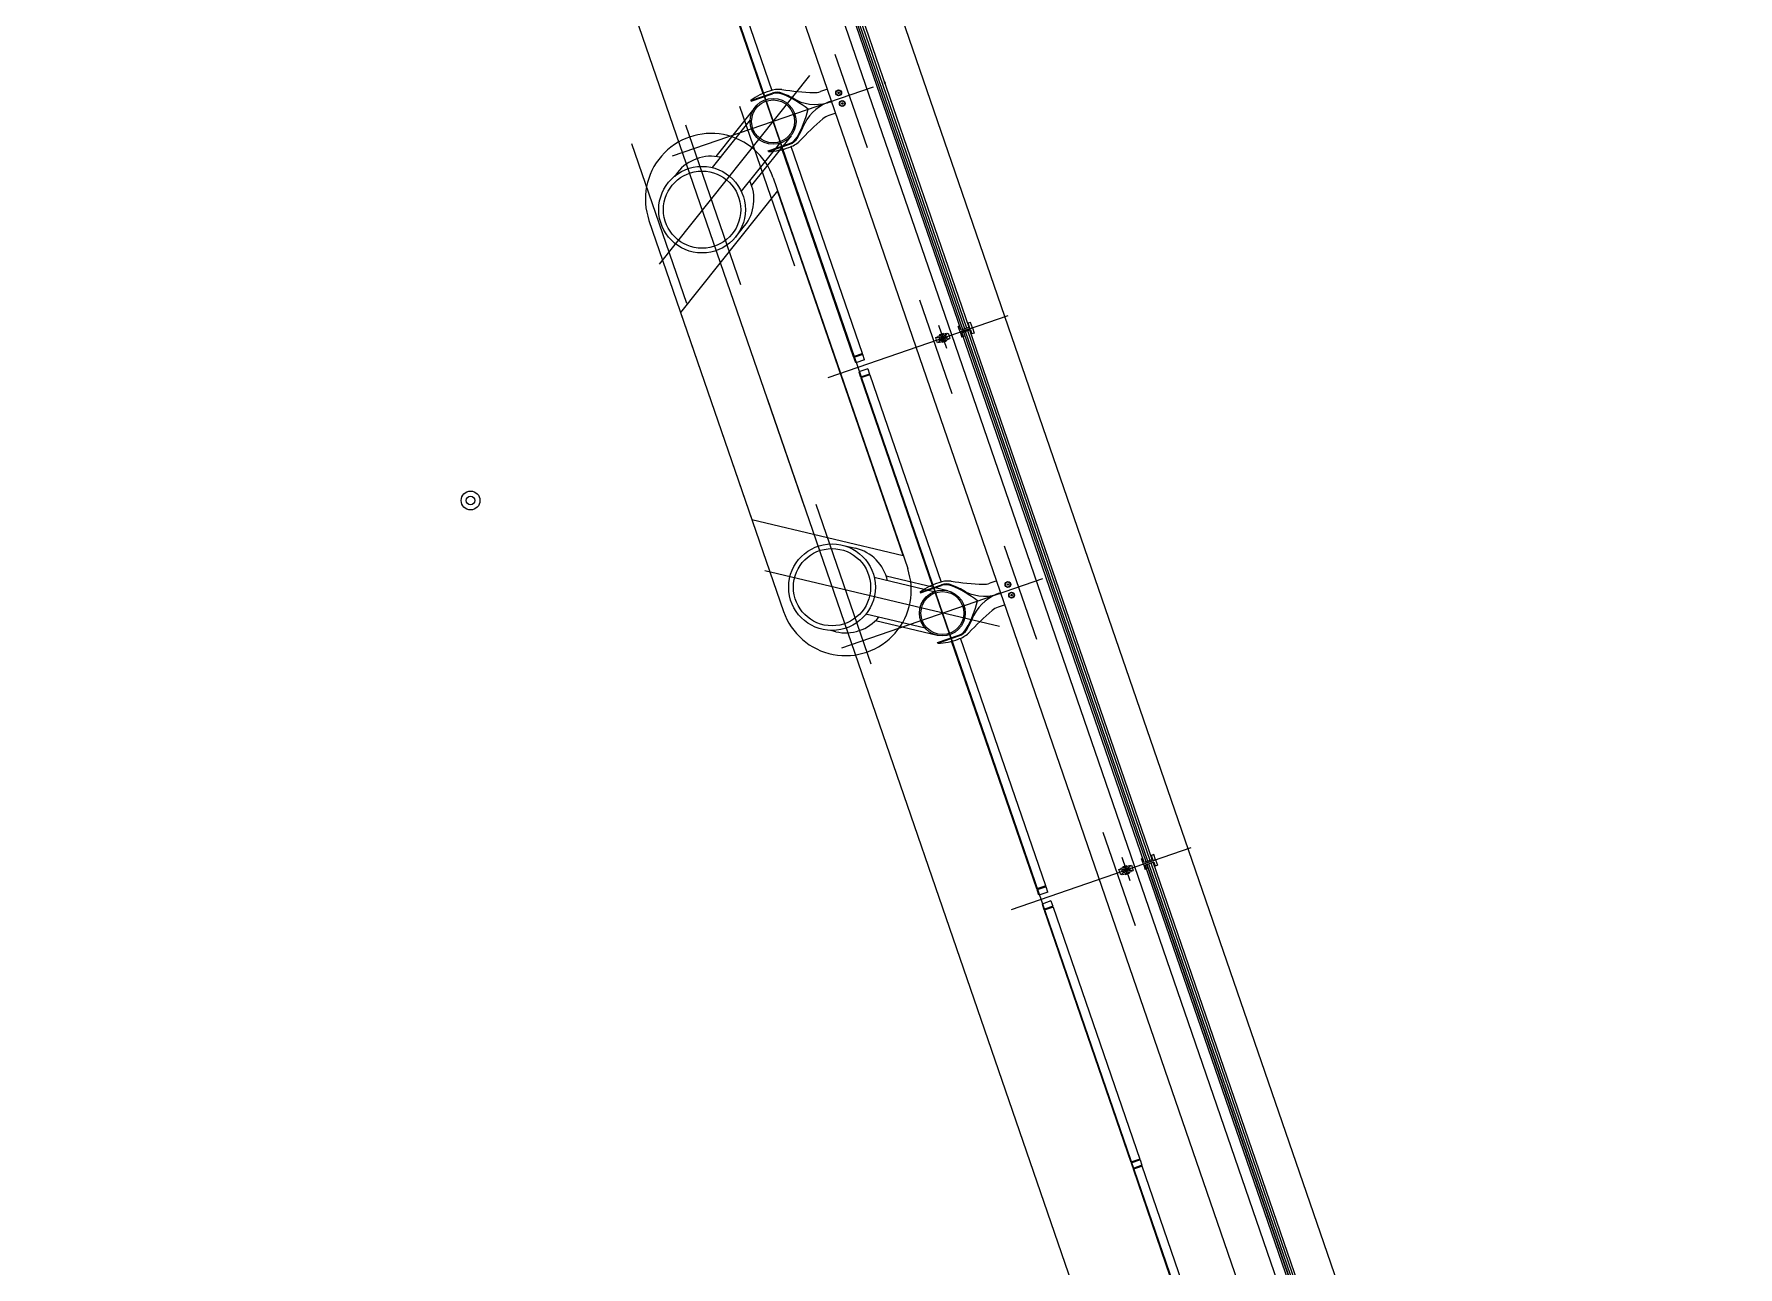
# Model space of a CAD drawing. Extents: x 809487 to 809680, y 818779 to 819225.
# Drawn here: x 809639.32 to 809648.4, y 818879.54 to 818886.11 of the extents above; entities that cross this region are included whole.
import ezdxf

# ---------------------------------------------------------------- set-up
doc = ezdxf.new("R2010")
doc.units = 0
for name, color, linetype in [('F-RC', 7, 'Continuous'), ('MAJ214__', 7, 'Continuous'), ('MAJ270__', 7, 'Continuous'), ('MAJ292__', 7, 'Continuous'), ('MAJ314__', 7, 'Continuous')]:
    doc.layers.add(name, color=color, linetype=linetype)

msp = doc.modelspace()

# ---------------------------------------------------------------- linework, layer by layer
at = {"layer": 'F-RC'}
for p, q in [((809642.7517, 818887.1184), (809643.2062, 818885.7983)), ((809642.799, 818887.1347), (809643.2534, 818885.815)), ((809643.6893, 818884.3953), (809643.3092, 818885.4994)), ((809643.7366, 818884.4116), (809643.3566, 818885.5153)), ((809643.7366, 818884.4116), (809643.6893, 818884.3953)), ((809643.7382, 818884.4069), (809643.691, 818884.3906)), ((809643.7007, 818884.3622), (809643.691, 818884.3906)), ((809643.6928, 818884.3913), (809643.6912, 818884.396)), ((809643.748, 818884.3785), (809643.7007, 818884.3622)), ((809643.7363, 818884.4062), (809643.7347, 818884.411)), ((809643.748, 818884.3785), (809643.7382, 818884.4069)), ((809643.7643, 818884.3312), (809643.717, 818884.315)), ((809643.717, 818884.315), (809643.7268, 818884.2866)), ((809643.774, 818884.3029), (809643.7268, 818884.2866)), ((809643.7757, 818884.2981), (809643.7284, 818884.2819)), ((809643.7284, 818884.2819), (809644.1086, 818883.1778)), ((809643.7287, 818884.2872), (809643.7303, 818884.2825)), ((809643.7643, 818884.3312), (809643.774, 818884.3029)), ((809643.7722, 818884.3022), (809643.7738, 818884.2975)), ((809643.7757, 818884.2981), (809644.1557, 818883.1945)), ((809644.7133, 818881.5751), (809644.2589, 818882.8948)), ((809644.666, 818881.5588), (809644.2115, 818882.8789)), ((809644.7133, 818881.5751), (809644.666, 818881.5588)), ((809644.7149, 818881.5703), (809644.6677, 818881.554)), ((809644.6774, 818881.5257), (809644.6677, 818881.554)), ((809644.6696, 818881.5547), (809644.6679, 818881.5594)), ((809644.7247, 818881.542), (809644.6774, 818881.5257)), ((809644.713, 818881.5697), (809644.7114, 818881.5744)), ((809644.7247, 818881.542), (809644.7149, 818881.5703)), ((809644.741, 818881.4947), (809644.6937, 818881.4784)), ((809644.6937, 818881.4784), (809644.7035, 818881.45)), ((809644.7507, 818881.4663), (809644.7035, 818881.45)), ((809644.7524, 818881.4616), (809644.7051, 818881.4453)), ((809644.7051, 818881.4453), (809645.1674, 818880.1027)), ((809644.7054, 818881.4507), (809644.707, 818881.446)), ((809644.741, 818881.4947), (809644.7507, 818881.4663)), ((809644.7489, 818881.4657), (809644.7505, 818881.4609)), ((809644.7524, 818881.4616), (809645.2147, 818880.119)), ((809645.2147, 818880.119), (809645.1674, 818880.1027)), ((809645.2163, 818880.1142), (809645.169, 818880.0979)), ((809645.169, 818880.0979), (809645.1788, 818880.0696)), ((809645.1693, 818880.1033), (809645.1709, 818880.0986)), ((809645.2261, 818880.0859), (809645.1788, 818880.0696)), ((809645.2081, 818880.0744), (809645.1804, 818880.0649)), ((809645.2277, 818880.0811), (809645.2081, 818880.0744)), ((809645.2128, 818880.1183), (809645.2144, 818880.1136)), ((809645.2163, 818880.1142), (809645.2261, 818880.0859)), ((809645.2242, 818880.0852), (809645.2258, 818880.0805)), ((809645.6579, 818878.8316), (809645.2277, 818880.0811)), ((809645.6108, 818878.8149), (809645.1804, 818880.0649)), ((809645.1807, 818880.0702), (809645.1823, 818880.0655))]:
    msp.add_line(p, q, dxfattribs=at)
at = {"layer": 'MAJ214__'}
for p, q in [((809644.2124, 818884.512), (809642.2606, 818890.1803)), ((809644.2714, 818884.5402), (809643.2996, 818887.3626)), ((809644.2721, 818884.5405), (809643.3003, 818887.3628)), ((809644.2816, 818884.5437), (809643.3098, 818887.3661)), ((809644.2929, 818884.5476), (809643.3211, 818887.37)), ((809645.2481, 818881.7037), (809644.2763, 818884.526)), ((809645.2488, 818881.7039), (809644.277, 818884.5263)), ((809645.2583, 818881.7072), (809644.2865, 818884.5295)), ((809645.2696, 818881.7111), (809644.2978, 818884.5335)), ((809644.1271, 818884.4985), (809644.1375, 818884.5021)), ((809644.132, 818884.4843), (809644.1271, 818884.4985)), ((809644.1369, 818884.4701), (809644.132, 818884.4843)), ((809644.1473, 818884.4737), (809644.1369, 818884.4701)), ((809644.1818, 818884.5186), (809644.1378, 818884.5035)), ((809644.1391, 818884.496), (809644.1467, 818884.4986)), ((809644.1524, 818884.4821), (809644.1448, 818884.4795)), ((809644.1469, 818884.4987), (809644.1777, 818884.5093)), ((809644.1476, 818884.5111), (809644.1693, 818884.5186)), ((809644.1482, 818884.5124), (809644.1476, 818884.5111)), ((809644.1476, 818884.5111), (809644.1486, 818884.5082)), ((809644.1681, 818884.5192), (809644.1482, 818884.5124)), ((809644.1486, 818884.5082), (809644.1703, 818884.5157)), ((809644.1509, 818884.5091), (809644.1506, 818884.5084)), ((809644.1508, 818884.508), (809644.1506, 818884.5084)), ((809644.1526, 818884.4821), (809644.1834, 818884.4927)), ((809644.1815, 818884.4831), (809644.1598, 818884.4756)), ((809644.1598, 818884.4756), (809644.1608, 818884.4728)), ((809644.1825, 818884.4803), (809644.1608, 818884.4728)), ((809644.162, 818884.4722), (809644.1608, 818884.4728)), ((809644.1617, 818884.4763), (809644.1614, 818884.4772)), ((809644.162, 818884.4722), (809644.1819, 818884.479)), ((809644.168, 818884.5149), (809644.1686, 818884.5146)), ((809644.1681, 818884.5192), (809644.1693, 818884.5186)), ((809644.1687, 818884.5141), (809644.1686, 818884.5146)), ((809644.1693, 818884.5186), (809644.1703, 818884.5157)), ((809644.1853, 818884.5119), (809644.1777, 818884.5093)), ((809644.1797, 818884.4825), (809644.1793, 818884.4834)), ((809644.1815, 818884.4831), (809644.1825, 818884.4803)), ((809644.1819, 818884.479), (809644.1825, 818884.4803)), ((809644.1828, 818884.5177), (809644.1933, 818884.5213)), ((809644.1926, 818884.4893), (809644.203, 818884.4929)), ((809644.1933, 818884.5213), (809644.1981, 818884.5071)), ((809644.1981, 818884.5071), (809644.203, 818884.4929)), ((809646.1641, 818878.8436), (809644.2124, 818884.512)), ((809645.1038, 818881.6619), (809645.1142, 818881.6655)), ((809645.1136, 818881.6336), (809645.1038, 818881.6619)), ((809645.124, 818881.6371), (809645.1136, 818881.6336)), ((809645.1585, 818881.6821), (809645.1145, 818881.6669)), ((809645.1159, 818881.6595), (809645.1234, 818881.6621)), ((809645.1291, 818881.6455), (809645.1215, 818881.6429)), ((809645.1236, 818881.6621), (809645.1544, 818881.6727)), ((809645.1243, 818881.6745), (809645.146, 818881.682)), ((809645.1249, 818881.6758), (809645.1243, 818881.6745)), ((809645.1243, 818881.6745), (809645.1253, 818881.6717)), ((809645.1448, 818881.6826), (809645.1249, 818881.6758)), ((809645.1253, 818881.6717), (809645.147, 818881.6792)), ((809645.1276, 818881.6725), (809645.1273, 818881.6719)), ((809645.1275, 818881.6714), (809645.1273, 818881.6719)), ((809645.1293, 818881.6456), (809645.1601, 818881.6562)), ((809645.1583, 818881.6466), (809645.1365, 818881.6391)), ((809645.1365, 818881.6391), (809645.1375, 818881.6362)), ((809645.1592, 818881.6437), (809645.1375, 818881.6362)), ((809645.1388, 818881.6356), (809645.1375, 818881.6362)), ((809645.1384, 818881.6397), (809645.1381, 818881.6407)), ((809645.1388, 818881.6356), (809645.1586, 818881.6425)), ((809645.1447, 818881.6784), (809645.1453, 818881.6781)), ((809645.1448, 818881.6826), (809645.146, 818881.682)), ((809645.1455, 818881.6776), (809645.1453, 818881.6781)), ((809645.146, 818881.682), (809645.147, 818881.6792)), ((809645.162, 818881.6753), (809645.1544, 818881.6727)), ((809645.1564, 818881.6459), (809645.156, 818881.6469)), ((809645.1583, 818881.6466), (809645.1592, 818881.6437)), ((809645.1586, 818881.6425), (809645.1592, 818881.6437)), ((809645.1596, 818881.6811), (809645.17, 818881.6847)), ((809645.1693, 818881.6527), (809645.1797, 818881.6563)), ((809645.17, 818881.6847), (809645.1797, 818881.6563)), ((809646.2248, 818878.8671), (809645.253, 818881.6895)), ((809646.2255, 818878.8674), (809645.2537, 818881.6897)), ((809646.235, 818878.8706), (809645.2632, 818881.693)), ((809646.2463, 818878.8745), (809645.2745, 818881.6969))]:
    msp.add_line(p, q, dxfattribs=at)
for points in [[(809643.142, 818885.7614), (809643.2548, 818885.8003)], [(809643.2358, 818885.4889), (809643.3487, 818885.5278)], [(809644.1484, 818884.4727), (809644.1923, 818884.4879)], [(809644.0443, 818883.1409), (809644.1571, 818883.1797)], [(809644.1382, 818882.8684), (809644.251, 818882.9073)], [(809645.1251, 818881.6362), (809645.169, 818881.6513)]]:
    msp.add_lwpolyline(points, dxfattribs=at)
for centre, radius in [((809643.6096, 818885.8017), 0.0155), ((809643.6096, 818885.8017), 0.0135), ((809643.6096, 818885.8017), 0.0042), ((809643.6291, 818885.745), 0.0155), ((809643.6291, 818885.745), 0.0135), ((809643.6291, 818885.745), 0.0042), ((809644.5119, 818883.1812), 0.0155), ((809644.5119, 818883.1812), 0.0135), ((809644.5119, 818883.1812), 0.0042), ((809644.5314, 818883.1245), 0.0155), ((809644.5314, 818883.1245), 0.0135), ((809644.5314, 818883.1245), 0.0042), ((809645.1418, 818881.6591), 0.006)]:
    msp.add_circle(centre, radius, dxfattribs=at)
for centre, radius, start, end in [((809643.2806, 818885.7254), 0.0792, 68.03764, 109), ((809643.0982, 818885.2729), 0.567, 59.89592, 68.03764), ((809643.3926, 818885.7808), 0.02, 239.89592, 251.32459), ((809643.4845, 818885.9705), 0.2307, 244.76877, 292.32268), ((809643.6345, 818885.535), 0.2307, 105.67731, 153.23123), ((809643.6345, 818885.535), 0.2307, 105.67731, 112.32268), ((809643.4845, 818885.9705), 0.2307, 285.67731, 292.32268), ((809642.9006, 818885.8469), 0.567, 329.96236, 338.10407), ((809643.4452, 818885.6279), 0.02, 146.67541, 158.10407), ((809643.3229, 818885.6027), 0.0792, 289, 329.96236), ((809644.1651, 818884.4957), 0.0095, 146.69488, 199.00008), ((809644.1651, 818884.4957), 0.0095, 199.00008, 251.30512), ((809644.1651, 818884.4957), 0.006, 18.99986, 199.00013), ((809644.1651, 818884.4957), 0.006, 199.00013, 18.99986), ((809644.1651, 818884.4957), 0.0109, 101.1265, 116.87349), ((809644.1651, 818884.4957), 0.0109, 281.1265, 296.87349), ((809644.1651, 818884.4957), 0.0095, 18.99991, 72.81736), ((809644.1651, 818884.4957), 0.0095, 325.18264, 18.99991), ((809644.1829, 818883.1048), 0.0792, 68.03764, 109), ((809644.0005, 818882.6524), 0.567, 59.89592, 68.03764), ((809644.2949, 818883.1603), 0.02, 239.89592, 251.32459), ((809644.3869, 818883.35), 0.2307, 244.76877, 292.32268), ((809644.5368, 818882.9145), 0.2307, 105.67731, 153.23123), ((809644.3869, 818883.35), 0.2307, 285.67731, 292.32268), ((809644.5368, 818882.9145), 0.2307, 105.67731, 112.32268), ((809643.8029, 818883.2264), 0.567, 329.96236, 338.10407), ((809644.3476, 818883.0074), 0.02, 146.67541, 158.10407), ((809644.2252, 818882.9822), 0.0792, 289, 329.96236), ((809645.1418, 818881.6591), 0.0095, 146.69488, 251.30512), ((809645.1418, 818881.6591), 0.0109, 101.1265, 116.87349), ((809645.1418, 818881.6591), 0.0109, 281.1265, 296.87349), ((809645.1418, 818881.6591), 0.0095, 325.18264, 72.81736)]:
    msp.add_arc(centre, radius, start, end, dxfattribs=at)
for points, degree in [([(809644.1375, 818884.5027), (809644.1375, 818884.5028), (809644.1375, 818884.5029), (809644.1375, 818884.503), (809644.1375, 818884.503), (809644.1375, 818884.5031), (809644.1375, 818884.5031), (809644.1376, 818884.5032), (809644.1376, 818884.5032), (809644.1376, 818884.5033), (809644.1376, 818884.5033), (809644.1377, 818884.5034), (809644.1377, 818884.5034), (809644.1377, 818884.5034), (809644.1378, 818884.5035), (809644.1378, 818884.5035)], 3), ([(809644.1383, 818884.4966), (809644.1382, 818884.4969), (809644.1381, 818884.4972), (809644.1379, 818884.4981), (809644.1378, 818884.4987), (809644.1377, 818884.4998), (809644.1376, 818884.5003), (809644.1375, 818884.5015), (809644.1375, 818884.5021), (809644.1375, 818884.5027)], 3), ([(809644.1383, 818884.4966), (809644.1383, 818884.4966), (809644.1383, 818884.4965), (809644.1384, 818884.4965), (809644.1384, 818884.4965), (809644.1384, 818884.4964), (809644.1384, 818884.4964), (809644.1384, 818884.4964)], 3), ([(809644.1391, 818884.496), (809644.1391, 818884.496), (809644.1391, 818884.496), (809644.1391, 818884.496), (809644.1391, 818884.496), (809644.139, 818884.496), (809644.1389, 818884.496), (809644.1388, 818884.496), (809644.1388, 818884.496), (809644.1386, 818884.4961), (809644.1386, 818884.4961), (809644.1384, 818884.4962), (809644.1384, 818884.4963), (809644.1384, 818884.4964)], 3), ([(809644.1445, 818884.4787), (809644.1445, 818884.4787), (809644.1445, 818884.4788), (809644.1444, 818884.4789), (809644.1444, 818884.4789), (809644.1445, 818884.4791), (809644.1445, 818884.4792), (809644.1446, 818884.4793), (809644.1446, 818884.4793), (809644.1447, 818884.4794), (809644.1448, 818884.4794), (809644.1448, 818884.4795), (809644.1448, 818884.4795), (809644.1448, 818884.4795)], 3), ([(809644.1445, 818884.4787), (809644.1445, 818884.4787), (809644.1445, 818884.4787), (809644.1445, 818884.4786), (809644.1445, 818884.4786), (809644.1445, 818884.4786), (809644.1445, 818884.4785), (809644.1445, 818884.4785)], 3), ([(809644.1477, 818884.4731), (809644.1473, 818884.4736), (809644.1469, 818884.4741), (809644.1463, 818884.4751), (809644.146, 818884.4756), (809644.1454, 818884.4766), (809644.1452, 818884.4771), (809644.1448, 818884.4779), (809644.1447, 818884.4782), (809644.1445, 818884.4785)], 3), ([(809644.1467, 818884.4986), (809644.1468, 818884.4986), (809644.1468, 818884.4987), (809644.1469, 818884.4987)], 2), ([(809644.1467, 818884.4986), (809644.1467, 818884.4986), (809644.1468, 818884.4986), (809644.1468, 818884.4985), (809644.1469, 818884.4982), (809644.147, 818884.4977), (809644.1471, 818884.4973), (809644.1472, 818884.496), (809644.1474, 818884.495), (809644.1478, 818884.4928), (809644.1481, 818884.4916), (809644.1485, 818884.4903), (809644.1486, 818884.4901), (809644.1486, 818884.49)], 3), ([(809644.1484, 818884.4727), (809644.1483, 818884.4727), (809644.1483, 818884.4727), (809644.1482, 818884.4727), (809644.1482, 818884.4728), (809644.1481, 818884.4728), (809644.1481, 818884.4728), (809644.148, 818884.4728), (809644.148, 818884.4729), (809644.1479, 818884.4729), (809644.1479, 818884.4729), (809644.1478, 818884.473), (809644.1478, 818884.473), (809644.1477, 818884.4731), (809644.1477, 818884.4731), (809644.1477, 818884.4731)], 3), ([(809644.1486, 818884.49), (809644.149, 818884.489), (809644.1494, 818884.488), (809644.1503, 818884.486), (809644.1508, 818884.4851), (809644.1516, 818884.4838), (809644.1519, 818884.4833), (809644.1522, 818884.4827), (809644.1523, 818884.4825), (809644.1524, 818884.4822), (809644.1524, 818884.4821), (809644.1524, 818884.4821)], 3), ([(809644.1526, 818884.4821), (809644.1525, 818884.4821), (809644.1525, 818884.4821), (809644.1524, 818884.4821)], 2), ([(809644.1526, 818884.4821), (809644.1525, 818884.4821), (809644.1525, 818884.4821), (809644.1524, 818884.4821)], 2), ([(809644.158, 818884.5022), (809644.158, 818884.5022), (809644.158, 818884.5022), (809644.1579, 818884.5021), (809644.1578, 818884.502), (809644.1577, 818884.5018), (809644.1576, 818884.5016), (809644.1573, 818884.5012), (809644.1572, 818884.5011), (809644.1571, 818884.5009)], 3), ([(809644.1601, 818884.5054), (809644.159, 818884.5037), (809644.158, 818884.5022)], 2), ([(809644.162, 818884.4867), (809644.1622, 818884.4866), (809644.1624, 818884.4865), (809644.1628, 818884.4864), (809644.163, 818884.4863), (809644.1633, 818884.4863), (809644.1634, 818884.4862), (809644.1634, 818884.4862), (809644.1635, 818884.4862), (809644.1635, 818884.4862)], 3), ([(809644.1666, 818884.5052), (809644.1649, 818884.5058), (809644.1629, 818884.5064)], 2), ([(809644.1635, 818884.4862), (809644.1652, 818884.4856), (809644.1672, 818884.4849)], 2), ([(809644.1681, 818884.5047), (809644.1679, 818884.5047), (809644.1677, 818884.5048), (809644.1673, 818884.5049), (809644.1671, 818884.505), (809644.1668, 818884.5051), (809644.1668, 818884.5051), (809644.1667, 818884.5052), (809644.1666, 818884.5052), (809644.1666, 818884.5052)], 3), ([(809644.17, 818884.4859), (809644.1711, 818884.4876), (809644.1721, 818884.4892)], 2), ([(809644.1721, 818884.4892), (809644.1722, 818884.4892), (809644.1722, 818884.4892), (809644.1722, 818884.4893), (809644.1723, 818884.4894), (809644.1724, 818884.4896), (809644.1725, 818884.4898), (809644.1728, 818884.4901), (809644.1729, 818884.4903), (809644.173, 818884.4905)], 3), ([(809644.1815, 818884.5013), (809644.1811, 818884.5024), (809644.1807, 818884.5033), (809644.1798, 818884.5053), (809644.1793, 818884.5062), (809644.1785, 818884.5076), (809644.1782, 818884.508), (809644.1779, 818884.5087), (809644.1778, 818884.5089), (809644.1777, 818884.5092), (809644.1777, 818884.5092), (809644.1777, 818884.5093)], 3), ([(809644.1834, 818884.4927), (809644.1834, 818884.4927), (809644.1834, 818884.4928), (809644.1833, 818884.4929), (809644.1832, 818884.4931), (809644.1831, 818884.4937), (809644.1831, 818884.4941), (809644.1829, 818884.4953), (809644.1827, 818884.4963), (809644.1823, 818884.4986), (809644.182, 818884.4998), (809644.1816, 818884.5011), (809644.1815, 818884.5012), (809644.1815, 818884.5013)], 3), ([(809644.1818, 818884.5186), (809644.1818, 818884.5186), (809644.1818, 818884.5186), (809644.1819, 818884.5186), (809644.1819, 818884.5186), (809644.182, 818884.5186), (809644.182, 818884.5186), (809644.1821, 818884.5185), (809644.1821, 818884.5185), (809644.1822, 818884.5185), (809644.1822, 818884.5184), (809644.1823, 818884.5184), (809644.1823, 818884.5184), (809644.1824, 818884.5183), (809644.1824, 818884.5182), (809644.1824, 818884.5182)], 3), ([(809644.1824, 818884.5182), (809644.1828, 818884.5177), (809644.1832, 818884.5172), (809644.1838, 818884.5163), (809644.1841, 818884.5158), (809644.1847, 818884.5148), (809644.1849, 818884.5143), (809644.1853, 818884.5135), (809644.1854, 818884.5132), (809644.1856, 818884.5129)], 3), ([(809644.191, 818884.4953), (809644.1903, 818884.4951), (809644.1897, 818884.4949), (809644.1881, 818884.4944), (809644.1871, 818884.494), (809644.1856, 818884.4935), (809644.185, 818884.4933), (809644.184, 818884.493), (809644.1837, 818884.4928), (809644.1834, 818884.4927)], 3), ([(809644.191, 818884.4953), (809644.1901, 818884.495), (809644.1892, 818884.4947), (809644.1883, 818884.4944), (809644.1871, 818884.494), (809644.1858, 818884.4936), (809644.1845, 818884.4931), (809644.1841, 818884.493), (809644.1838, 818884.4929), (809644.1834, 818884.4927)], 3), ([(809644.1856, 818884.5127), (809644.1857, 818884.5126), (809644.1857, 818884.5126), (809644.1857, 818884.5125), (809644.1857, 818884.5124), (809644.1856, 818884.5123), (809644.1856, 818884.5122), (809644.1855, 818884.5121), (809644.1855, 818884.512), (809644.1854, 818884.5119), (809644.1853, 818884.5119), (809644.1853, 818884.5119), (809644.1853, 818884.5119), (809644.1853, 818884.5119)], 3), ([(809644.1856, 818884.5127), (809644.1856, 818884.5127), (809644.1856, 818884.5127), (809644.1856, 818884.5127), (809644.1856, 818884.5127), (809644.1856, 818884.5128), (809644.1856, 818884.5128), (809644.1856, 818884.5129)], 3), ([(809644.191, 818884.4953), (809644.191, 818884.4953), (809644.191, 818884.4953), (809644.191, 818884.4954), (809644.191, 818884.4954), (809644.1911, 818884.4954), (809644.1912, 818884.4954), (809644.1913, 818884.4954), (809644.1914, 818884.4954), (809644.1915, 818884.4953), (809644.1916, 818884.4952), (809644.1917, 818884.4951), (809644.1917, 818884.495), (809644.1917, 818884.495)], 3), ([(809644.1918, 818884.4948), (809644.1918, 818884.4948), (809644.1918, 818884.4948), (809644.1918, 818884.4949), (809644.1918, 818884.4949), (809644.1917, 818884.4949), (809644.1917, 818884.495), (809644.1917, 818884.495)], 3), ([(809644.1918, 818884.4948), (809644.1919, 818884.4945), (809644.192, 818884.4941), (809644.1922, 818884.4932), (809644.1923, 818884.4927), (809644.1925, 818884.4916), (809644.1925, 818884.491), (809644.1926, 818884.4898), (809644.1926, 818884.4892), (809644.1926, 818884.4886)], 3), ([(809644.1926, 818884.4886), (809644.1926, 818884.4886), (809644.1926, 818884.4885), (809644.1926, 818884.4884), (809644.1926, 818884.4884), (809644.1926, 818884.4883), (809644.1926, 818884.4882), (809644.1926, 818884.4882), (809644.1925, 818884.4881), (809644.1925, 818884.4881), (809644.1925, 818884.4881), (809644.1925, 818884.488), (809644.1924, 818884.488), (809644.1924, 818884.4879), (809644.1924, 818884.4879), (809644.1923, 818884.4879)], 3), ([(809645.1142, 818881.6662), (809645.1142, 818881.6662), (809645.1142, 818881.6663), (809645.1142, 818881.6664), (809645.1142, 818881.6665), (809645.1142, 818881.6665), (809645.1142, 818881.6666), (809645.1143, 818881.6666), (809645.1143, 818881.6667), (809645.1143, 818881.6667), (809645.1143, 818881.6667), (809645.1144, 818881.6668), (809645.1144, 818881.6668), (809645.1144, 818881.6669), (809645.1145, 818881.6669), (809645.1145, 818881.6669)], 3), ([(809645.115, 818881.66), (809645.1149, 818881.6604), (809645.1148, 818881.6607), (809645.1146, 818881.6616), (809645.1145, 818881.6621), (809645.1144, 818881.6632), (809645.1143, 818881.6638), (809645.1142, 818881.665), (809645.1142, 818881.6656), (809645.1142, 818881.6662)], 3), ([(809645.115, 818881.66), (809645.115, 818881.66), (809645.115, 818881.66), (809645.1151, 818881.6599), (809645.1151, 818881.6599), (809645.1151, 818881.6599), (809645.1151, 818881.6598), (809645.1151, 818881.6598)], 3), ([(809645.1159, 818881.6595), (809645.1159, 818881.6595), (809645.1159, 818881.6595), (809645.1158, 818881.6594), (809645.1158, 818881.6594), (809645.1157, 818881.6594), (809645.1157, 818881.6594), (809645.1155, 818881.6594), (809645.1155, 818881.6595), (809645.1153, 818881.6595), (809645.1153, 818881.6596), (809645.1152, 818881.6597), (809645.1151, 818881.6598), (809645.1151, 818881.6598)], 3), ([(809645.1212, 818881.6421), (809645.1212, 818881.6422), (809645.1212, 818881.6422), (809645.1211, 818881.6423), (809645.1211, 818881.6424), (809645.1212, 818881.6425), (809645.1212, 818881.6426), (809645.1213, 818881.6427), (809645.1213, 818881.6428), (809645.1214, 818881.6429), (809645.1215, 818881.6429), (809645.1215, 818881.6429), (809645.1215, 818881.6429), (809645.1215, 818881.6429)], 3), ([(809645.1212, 818881.6421), (809645.1212, 818881.6421), (809645.1212, 818881.6421), (809645.1212, 818881.6421), (809645.1212, 818881.6421), (809645.1212, 818881.642), (809645.1212, 818881.642), (809645.1212, 818881.642)], 3), ([(809645.1244, 818881.6366), (809645.124, 818881.6371), (809645.1237, 818881.6376), (809645.123, 818881.6385), (809645.1227, 818881.639), (809645.1221, 818881.64), (809645.1219, 818881.6405), (809645.1215, 818881.6413), (809645.1214, 818881.6416), (809645.1212, 818881.642)], 3), ([(809645.1234, 818881.6621), (809645.1235, 818881.6621), (809645.1235, 818881.662), (809645.1235, 818881.6619), (809645.1236, 818881.6617), (809645.1237, 818881.6611), (809645.1238, 818881.6607), (809645.1239, 818881.6595), (809645.1241, 818881.6585), (809645.1245, 818881.6562), (809645.1248, 818881.655), (809645.1256, 818881.6527), (809645.126, 818881.6516), (809645.127, 818881.6495), (809645.1275, 818881.6486), (809645.1283, 818881.6472), (809645.1286, 818881.6468), (809645.1289, 818881.6461), (809645.129, 818881.6459), (809645.1291, 818881.6456), (809645.1291, 818881.6456), (809645.1291, 818881.6455)], 3), ([(809645.1234, 818881.6621), (809645.1235, 818881.6621), (809645.1235, 818881.6621), (809645.1236, 818881.6621)], 2), ([(809645.1251, 818881.6362), (809645.125, 818881.6362), (809645.125, 818881.6362), (809645.1249, 818881.6362), (809645.1249, 818881.6362), (809645.1248, 818881.6362), (809645.1248, 818881.6362), (809645.1247, 818881.6363), (809645.1247, 818881.6363), (809645.1246, 818881.6363), (809645.1246, 818881.6364), (809645.1245, 818881.6364), (809645.1245, 818881.6364), (809645.1244, 818881.6365), (809645.1244, 818881.6366), (809645.1244, 818881.6366)], 3), ([(809645.1293, 818881.6456), (809645.1292, 818881.6456), (809645.1292, 818881.6455), (809645.1291, 818881.6455)], 2), ([(809645.1293, 818881.6456), (809645.1292, 818881.6456), (809645.1292, 818881.6455), (809645.1291, 818881.6455)], 2), ([(809645.1347, 818881.6656), (809645.1347, 818881.6656), (809645.1347, 818881.6656), (809645.1346, 818881.6655), (809645.1345, 818881.6654), (809645.1344, 818881.6652), (809645.1343, 818881.665), (809645.1341, 818881.6647), (809645.1339, 818881.6645), (809645.1338, 818881.6643)], 3), ([(809645.1368, 818881.6689), (809645.1357, 818881.6672), (809645.1347, 818881.6656)], 2), ([(809645.1387, 818881.6501), (809645.1389, 818881.6501), (809645.1391, 818881.65), (809645.1395, 818881.6499), (809645.1397, 818881.6498), (809645.14, 818881.6497), (809645.1401, 818881.6497), (809645.1402, 818881.6496), (809645.1402, 818881.6496), (809645.1402, 818881.6496)], 3), ([(809645.1433, 818881.6686), (809645.1416, 818881.6692), (809645.1396, 818881.6699)], 2), ([(809645.1402, 818881.6496), (809645.1419, 818881.649), (809645.1439, 818881.6484)], 2), ([(809645.1448, 818881.6681), (809645.1446, 818881.6682), (809645.1444, 818881.6683), (809645.144, 818881.6684), (809645.1438, 818881.6685), (809645.1436, 818881.6685), (809645.1435, 818881.6686), (809645.1434, 818881.6686), (809645.1433, 818881.6686), (809645.1433, 818881.6686)], 3), ([(809645.1467, 818881.6494), (809645.1478, 818881.6511), (809645.1488, 818881.6526)], 2), ([(809645.1488, 818881.6526), (809645.1489, 818881.6526), (809645.1489, 818881.6526), (809645.1489, 818881.6527), (809645.149, 818881.6528), (809645.1491, 818881.653), (809645.1492, 818881.6532), (809645.1495, 818881.6536), (809645.1496, 818881.6537), (809645.1497, 818881.6539)], 3), ([(809645.1601, 818881.6562), (809645.1601, 818881.6562), (809645.1601, 818881.6562), (809645.16, 818881.6564), (809645.1599, 818881.6566), (809645.1598, 818881.6571), (809645.1598, 818881.6575), (809645.1596, 818881.6588), (809645.1594, 818881.6598), (809645.159, 818881.6621), (809645.1587, 818881.6632), (809645.1579, 818881.6656), (809645.1575, 818881.6667), (809645.1565, 818881.6688), (809645.156, 818881.6697), (809645.1552, 818881.671), (809645.155, 818881.6715), (809645.1546, 818881.6721), (809645.1545, 818881.6724), (809645.1544, 818881.6726), (809645.1544, 818881.6727), (809645.1544, 818881.6727)], 3), ([(809645.1585, 818881.6821), (809645.1585, 818881.6821), (809645.1585, 818881.6821), (809645.1586, 818881.6821), (809645.1586, 818881.682), (809645.1587, 818881.682), (809645.1588, 818881.682), (809645.1588, 818881.682), (809645.1588, 818881.6819), (809645.1589, 818881.6819), (809645.1589, 818881.6819), (809645.159, 818881.6818), (809645.159, 818881.6818), (809645.1591, 818881.6817), (809645.1591, 818881.6817), (809645.1591, 818881.6817)], 3), ([(809645.1591, 818881.6817), (809645.1595, 818881.6812), (809645.1599, 818881.6807), (809645.1605, 818881.6797), (809645.1608, 818881.6792), (809645.1614, 818881.6782), (809645.1616, 818881.6777), (809645.162, 818881.6769), (809645.1622, 818881.6766), (809645.1623, 818881.6763)], 3), ([(809645.1677, 818881.6588), (809645.167, 818881.6586), (809645.1664, 818881.6583), (809645.1648, 818881.6578), (809645.1638, 818881.6575), (809645.1623, 818881.6569), (809645.1617, 818881.6567), (809645.1607, 818881.6564), (809645.1604, 818881.6563), (809645.1601, 818881.6562)], 3), ([(809645.1677, 818881.6588), (809645.1668, 818881.6585), (809645.1659, 818881.6582), (809645.165, 818881.6579), (809645.1638, 818881.6575), (809645.1625, 818881.657), (809645.1612, 818881.6566), (809645.1608, 818881.6564), (809645.1605, 818881.6563), (809645.1601, 818881.6562)], 3), ([(809645.1623, 818881.6761), (809645.1624, 818881.6761), (809645.1624, 818881.676), (809645.1624, 818881.6759), (809645.1624, 818881.6759), (809645.1623, 818881.6757), (809645.1623, 818881.6756), (809645.1622, 818881.6755), (809645.1622, 818881.6755), (809645.1621, 818881.6754), (809645.162, 818881.6754), (809645.162, 818881.6753), (809645.162, 818881.6753), (809645.162, 818881.6753)], 3), ([(809645.1623, 818881.6761), (809645.1623, 818881.6761), (809645.1623, 818881.6761), (809645.1623, 818881.6762), (809645.1623, 818881.6762), (809645.1623, 818881.6762), (809645.1623, 818881.6763), (809645.1623, 818881.6763)], 3), ([(809645.1677, 818881.6588), (809645.1677, 818881.6588), (809645.1677, 818881.6588), (809645.1677, 818881.6588), (809645.1677, 818881.6588), (809645.1678, 818881.6588), (809645.1679, 818881.6588), (809645.168, 818881.6588), (809645.1681, 818881.6588), (809645.1682, 818881.6587), (809645.1683, 818881.6587), (809645.1684, 818881.6586), (809645.1684, 818881.6585), (809645.1684, 818881.6584)], 3), ([(809645.1685, 818881.6582), (809645.1685, 818881.6582), (809645.1685, 818881.6583), (809645.1685, 818881.6583), (809645.1685, 818881.6583), (809645.1684, 818881.6584), (809645.1684, 818881.6584), (809645.1684, 818881.6584)], 3), ([(809645.1685, 818881.6582), (809645.1686, 818881.6579), (809645.1687, 818881.6576), (809645.1689, 818881.6567), (809645.169, 818881.6562), (809645.1692, 818881.655), (809645.1692, 818881.6545), (809645.1693, 818881.6533), (809645.1693, 818881.6527), (809645.1693, 818881.6521)], 3), ([(809645.1693, 818881.6521), (809645.1693, 818881.652), (809645.1693, 818881.6519), (809645.1693, 818881.6518), (809645.1693, 818881.6518), (809645.1693, 818881.6517), (809645.1693, 818881.6517), (809645.1693, 818881.6516), (809645.1692, 818881.6516), (809645.1692, 818881.6515), (809645.1692, 818881.6515), (809645.1692, 818881.6514), (809645.1691, 818881.6514), (809645.1691, 818881.6514), (809645.1691, 818881.6513), (809645.169, 818881.6513)], 3)]:
    msp.add_open_spline(points, degree=degree, dxfattribs=at)
at = {"layer": 'MAJ270__'}
for p, q in [((809639.321, 818895.5192), (809643.4276, 818883.5929)), ((809641.7578, 818890.0125), (809643.7113, 818884.3394)), ((809643.7635, 818885.5083), (809643.5918, 818886.0069)), ((809643.455, 818885.894), (809642.6533, 818884.8892)), ((809643.3811, 818885.2983), (809643.163, 818885.9316)), ((809642.7241, 818885.4651), (809643.7961, 818885.8342)), ((809643.2006, 818885.8226), (809643.3179, 818885.4817)), ((809643.8533, 818885.8619), (809643.8582, 818885.8477)), ((809643.0816, 818885.7301), (809643.3747, 818884.8789)), ((809642.7933, 818885.6308), (809643.0863, 818884.7796)), ((809642.5049, 818885.5315), (809642.798, 818884.6803)), ((809643.5542, 818884.2854), (809644.5125, 818884.6153)), ((809643.5542, 818884.2854), (809644.5125, 818884.6153)), ((809644.2147, 818884.1981), (809644.043, 818884.6967)), ((809644.2147, 818884.1981), (809644.043, 818884.6967)), ((809644.1414, 818884.5643), (809644.1842, 818884.4401)), ((809644.1414, 818884.5643), (809644.1842, 818884.4401)), ((809644.3045, 818884.5516), (809644.3094, 818884.5374)), ((809644.3045, 818884.5516), (809644.3094, 818884.5374)), ((809643.7113, 818884.3394), (809645.6647, 818878.6663)), ((809643.2279, 818884.173), (809647.3344, 818872.2467)), ((809643.7829, 818882.7566), (809643.4898, 818883.6078)), ((809644.0414, 818883.3806), (809644.2595, 818882.7472)), ((809644.6658, 818882.8878), (809644.4941, 818883.3864)), ((809644.4665, 818882.9567), (809643.216, 818883.2549)), ((809643.6264, 818882.8446), (809644.6984, 818883.2137)), ((809644.222, 818882.8562), (809644.1046, 818883.1971)), ((809645.1914, 818881.3615), (809645.0197, 818881.8601)), ((809644.531, 818881.4488), (809645.4892, 818881.7787)), ((809645.1181, 818881.7278), (809645.1609, 818881.6035))]:
    msp.add_line(p, q, dxfattribs=at)
for centre, radius in [((809643.8558, 818885.8548), 0.003), ((809644.3069, 818884.5445), 0.003), ((809644.3069, 818884.5445), 0.003), ((809641.6476, 818883.6289), 0.05), ((809641.6476, 818883.6289), 0.0228)]:
    msp.add_circle(centre, radius, dxfattribs=at)
at = {"layer": 'MAJ292__'}
for p, q in [((809644.496, 818884.6096), (809640.5892, 818895.9559)), ((809644.0232, 818884.4468), (809642.0715, 818890.1152)), ((809644.2619, 818884.537), (809643.2901, 818887.3593)), ((809644.3045, 818884.5516), (809643.3327, 818887.374)), ((809644.2546, 818884.5582), (809644.2473, 818884.5557)), ((809644.2571, 818884.5274), (809644.2473, 818884.5557)), ((809644.2619, 818884.537), (809644.2546, 818884.5582)), ((809644.3226, 818884.5499), (809644.2571, 818884.5274)), ((809644.3226, 818884.5499), (809644.2571, 818884.5274)), ((809644.2571, 818884.5274), (809644.2668, 818884.499)), ((809644.3078, 818884.5528), (809644.2619, 818884.537)), ((809644.3127, 818884.5386), (809644.2668, 818884.5228)), ((809645.2386, 818881.7004), (809644.2668, 818884.5228)), ((809644.2668, 818884.5228), (809644.2742, 818884.5015)), ((809644.3128, 818884.5783), (809644.3005, 818884.574)), ((809644.3078, 818884.5528), (809644.3005, 818884.574)), ((809645.2812, 818881.7151), (809644.3094, 818884.5374)), ((809644.3127, 818884.5386), (809644.32, 818884.5173)), ((809644.3226, 818884.5499), (809644.3128, 818884.5783)), ((809644.3226, 818884.5499), (809644.3323, 818884.5215)), ((809648.4029, 818873.2634), (809644.496, 818884.6096)), ((809645.975, 818878.7785), (809644.0232, 818884.4468)), ((809644.2742, 818884.5015), (809644.2668, 818884.499)), ((809644.3323, 818884.5215), (809644.32, 818884.5173)), ((809645.2313, 818881.7217), (809645.224, 818881.7192)), ((809645.2338, 818881.6908), (809645.224, 818881.7192)), ((809645.2386, 818881.7004), (809645.2313, 818881.7217)), ((809645.2993, 818881.7134), (809645.2338, 818881.6908)), ((809645.2993, 818881.7134), (809645.2338, 818881.6908)), ((809645.2845, 818881.7162), (809645.2386, 818881.7004)), ((809645.2895, 818881.7417), (809645.2772, 818881.7375)), ((809645.2845, 818881.7162), (809645.2772, 818881.7375)), ((809645.2993, 818881.7134), (809645.2895, 818881.7417)), ((809645.2993, 818881.7134), (809645.309, 818881.685)), ((809645.2338, 818881.6908), (809645.2435, 818881.6624)), ((809645.2894, 818881.702), (809645.2435, 818881.6862)), ((809646.2154, 818878.8639), (809645.2435, 818881.6862)), ((809645.2435, 818881.6862), (809645.2509, 818881.665)), ((809645.2509, 818881.665), (809645.2435, 818881.6624)), ((809646.2579, 818878.8785), (809645.2861, 818881.7009)), ((809645.2894, 818881.702), (809645.2967, 818881.6808)), ((809645.309, 818881.685), (809645.2967, 818881.6808))]:
    msp.add_line(p, q, dxfattribs=at)
for points in [[(809643.142, 818885.7614), (809643.1434, 818885.7574), (809643.2562, 818885.7963)], [(809643.5501, 818885.8209), (809643.5133, 818885.8083)], [(809643.5941, 818885.6933), (809643.5573, 818885.6806)], [(809643.2358, 818885.4889), (809643.2345, 818885.4929), (809643.3473, 818885.5318)], [(809644.0443, 818883.1409), (809644.0457, 818883.1369), (809644.1585, 818883.1758)], [(809644.4525, 818883.2004), (809644.4156, 818883.1877)], [(809644.4964, 818883.0728), (809644.4596, 818883.0601)], [(809644.1382, 818882.8684), (809644.1368, 818882.8724), (809644.2496, 818882.9113)]]:
    msp.add_lwpolyline(points, dxfattribs=at)
for centre, radius in [((809643.2601, 818885.6497), 0.1223), ((809643.2601, 818885.6497), 0.1143), ((809644.1624, 818883.0292), 0.1223), ((809644.1624, 818883.0292), 0.1143)]:
    msp.add_circle(centre, radius, dxfattribs=at)
for centre, radius, start, end in [((809643.3421, 818885.4874), 0.3393, 107.29394, 126.13928), ((809643.2966, 818885.6481), 0.1724, 87.60393, 108.72489), ((809643.2806, 818885.7254), 0.075, 68.03764, 109), ((809643.303, 818885.8004), 0.02, 80.57421, 87.60393), ((809643.5257, 818887.1422), 1.3402, 260.57421, 267.92155), ((809643.0982, 818885.2729), 0.5628, 51.63214, 68.03764), ((809643.4808, 818885.9028), 0.1, 267.92155, 289), ((809642.9006, 818885.8469), 0.5628, 329.96236, 346.36786), ((809644.3883, 818884.6371), 1.3402, 130.07845, 137.42579), ((809643.5898, 818885.5861), 0.1, 109, 130.07845), ((809643.2879, 818885.6734), 0.1724, 289.2751, 310.39607), ((809643.3229, 818885.6027), 0.075, 289, 329.96236), ((809643.3866, 818885.5573), 0.02, 310.39607, 317.42579), ((809643.2248, 818885.8281), 0.3393, 271.86071, 290.70605), ((809644.2444, 818882.8669), 0.3393, 107.29394, 126.13928), ((809644.1989, 818883.0276), 0.1724, 87.60393, 108.72489), ((809644.1829, 818883.1048), 0.075, 68.03764, 109), ((809644.2053, 818883.1798), 0.02, 80.57421, 87.60393), ((809644.428, 818884.5217), 1.3402, 260.57421, 267.92155), ((809644.0005, 818882.6524), 0.5628, 51.63214, 68.03764), ((809644.3831, 818883.2823), 0.1, 267.92155, 289), ((809643.8029, 818883.2264), 0.5628, 329.96236, 346.36786), ((809645.2906, 818882.0166), 1.3402, 130.07845, 137.42579), ((809644.4921, 818882.9655), 0.1, 109, 130.07845), ((809644.1271, 818883.2075), 0.3393, 271.86071, 290.70605), ((809644.1902, 818883.0529), 0.1724, 289.2751, 310.39607), ((809644.2252, 818882.9822), 0.075, 289, 329.96236), ((809644.289, 818882.9368), 0.02, 310.39607, 317.42579)]:
    msp.add_arc(centre, radius, start, end, dxfattribs=at)
at = {"layer": 'MAJ314__'}
for p, q in [((809643.1645, 818885.7259), (809642.9543, 818885.4624)), ((809643.1381, 818885.6571), (809642.9357, 818885.4034)), ((809643.2944, 818885.5323), (809643.0906, 818885.2769)), ((809643.3557, 818885.5734), (809643.1454, 818885.3099)), ((809642.7508, 818885.3778), (809642.7339, 818885.3566)), ((809643.2604, 818885.3492), (809643.9777, 818883.2661)), ((809642.5985, 818885.1213), (809643.3158, 818883.0382)), ((809643.062, 818885.035), (809643.1081, 818885.0928)), ((809643.6279, 818883.3916), (809643.6998, 818883.3744)), ((809644.1172, 818883.1428), (809643.7993, 818883.2186)), ((809644.1908, 818883.1481), (809643.8629, 818883.2263)), ((809644.0708, 818882.9482), (809643.7552, 818883.0235)), ((809644.1341, 818882.9103), (809643.8061, 818882.9884)), ((809643.5937, 818882.9299), (809643.5673, 818882.9362))]:
    msp.add_line(p, q, dxfattribs=at)
msp.add_lwpolyline([(809643.9536, 818883.336), (809643.2844, 818885.2793), (809642.7673, 818884.6312), (809643.147, 818883.5283), (809643.9536, 818883.336)], dxfattribs=at)
for centre, radius in [((809643.2601, 818885.6497), 0.1223), ((809643.2601, 818885.6497), 0.1143), ((809642.8815, 818885.179), 0.2309), ((809642.8815, 818885.179), 0.2059), ((809643.5743, 818883.167), 0.2309), ((809643.5743, 818883.167), 0.2059), ((809644.1624, 818883.0292), 0.1223), ((809644.1624, 818883.0292), 0.1143)]:
    msp.add_circle(centre, radius, dxfattribs=at)
for centre, radius, start, end in [((809642.9294, 818885.2353), 0.35, 19, 199.00003), ((809642.9294, 818885.2353), 0.2285, 77.36555, 141.41268), ((809642.9294, 818885.2353), 0.2285, 321.42148, 25.45906), ((809643.6467, 818883.1521), 0.2285, 12.54094, 76.57852), ((809643.6467, 818883.1521), 0.35, 198.9995, 19.00002), ((809643.6467, 818883.1521), 0.2285, 256.58732, 320.63445)]:
    msp.add_arc(centre, radius, start, end, dxfattribs=at)

doc.saveas('drawing.dxf')
